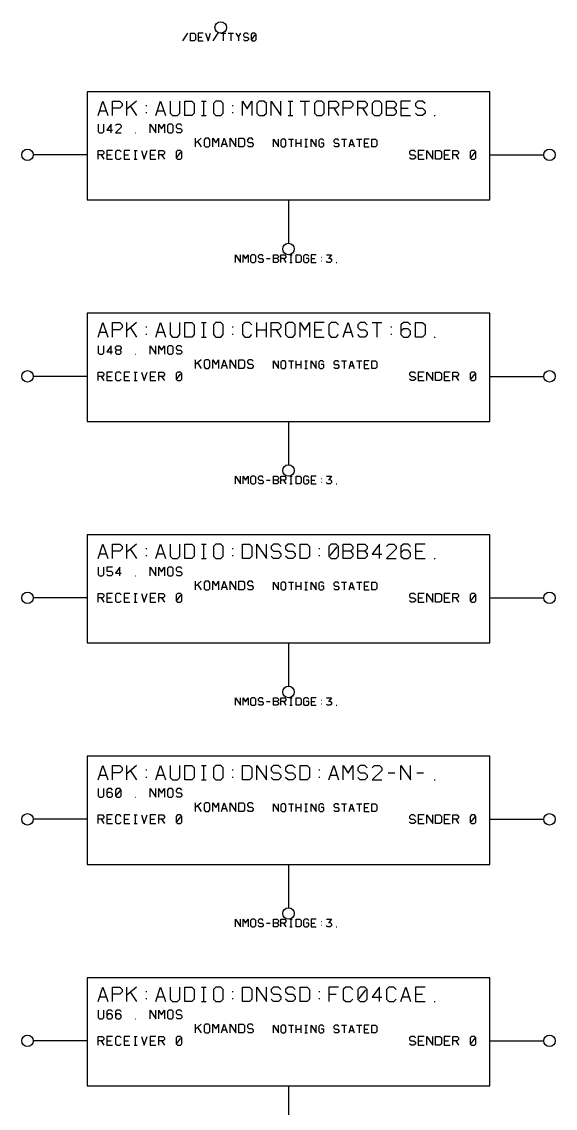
# Model space of a CAD drawing. Header units: millimetres. Extents: x 10 to 2534, y 10 to 1372.
# Drawn here: x 341 to 489, y 757.5 to 1058.7 of the extents above; entities that cross this region are included whole.
import ezdxf

# ---------------------------------------------------------------- set-up
doc = ezdxf.new("R2010")
doc.units = ezdxf.units.MM
for name, color, linetype, lineweight in [('DEVICE', 7, 'CONTINUOUS', 25), ('LABEL', 8, 'CONTINUOUS', 25), ('PANE', 250, 'CONTINUOUS', 25), ('POINT', 4, 'CONTINUOUS', 25), ('PORT_BUS', 5, 'CONTINUOUS', 25), ('PORT_IN', 3, 'CONTINUOUS', 25), ('PORT_OUT', 30, 'CONTINUOUS', 25)]:
    doc.layers.add(name, color=color, linetype=linetype, lineweight=lineweight)

msp = doc.modelspace()

# ---------------------------------------------------------------- linework, layer by layer
at = {"layer": 'DEVICE'}
for points in [[(359.2, 1009.3), (470.8, 1009.3), (470.8, 1039.3), (359.2, 1039.3)], [(359.2, 947.9), (470.8, 947.9), (470.8, 977.9), (359.2, 977.9)], [(359.2, 886.5), (470.8, 886.5), (470.8, 916.5), (359.2, 916.5)], [(359.2, 825.1), (470.8, 825.1), (470.8, 855.1), (359.2, 855.1)], [(359.2, 763.7), (470.8, 763.7), (470.8, 793.7), (359.2, 793.7)]]:
    msp.add_lwpolyline(points, close=True, dxfattribs=at)
at = {"layer": 'LABEL'}
for points in [[(385.7, 1053.4), (387.1, 1055.5)], [(387.8, 1053.4), (387.8, 1055.5), (388.85, 1055.5), (389.2, 1055.15), (389.2, 1053.75), (388.85, 1053.4), (387.8, 1053.4)], [(391.3, 1055.5), (389.9, 1055.5), (389.9, 1053.4), (391.3, 1053.4)], [(389.9, 1054.45), (390.95, 1054.45)], [(392, 1055.5), (392.7, 1053.4), (393.4, 1055.5)], [(394.1, 1053.4), (395.5, 1055.5)], [(396.2, 1055.5), (397.6, 1055.5)], [(396.9, 1055.5), (396.9, 1053.4)], [(398.3, 1055.5), (399.7, 1055.5)], [(399, 1055.5), (399, 1053.4)], [(400.4, 1055.5), (401.1, 1054.45), (401.8, 1055.5)], [(401.1, 1054.45), (401.1, 1053.4)], [(403.9, 1055.15), (403.55, 1055.5), (402.85, 1055.5), (402.5, 1055.15), (402.5, 1054.8), (402.85, 1054.45), (403.55, 1054.45), (403.9, 1054.1), (403.9, 1053.75), (403.55, 1053.4), (402.85, 1053.4), (402.5, 1053.75)], [(404.95, 1053.4), (405.65, 1053.4), (406, 1053.75), (406, 1055.15), (405.65, 1055.5), (404.95, 1055.5), (404.6, 1055.15), (404.6, 1053.75), (404.95, 1053.4)], [(404.81, 1053.82), (405.79, 1055.08)], [(362.2, 1032.7), (363.533333, 1036.7), (364.866667, 1032.7)], [(366.2, 1032.7), (366.2, 1036.7), (368.2, 1036.7), (368.866667, 1036.033333), (368.866667, 1035.366667), (368.2, 1034.7), (366.2, 1034.7)], [(370.2, 1032.7), (370.2, 1036.7)], [(372.866667, 1036.7), (370.2, 1034.433333)], [(378.2, 1032.7), (379.533333, 1036.7), (380.866667, 1032.7)], [(382.2, 1036.7), (382.2, 1033.366667), (382.866667, 1032.7), (384.2, 1032.7), (384.866667, 1033.366667), (384.866667, 1036.7)], [(386.2, 1032.7), (386.2, 1036.7), (388.2, 1036.7), (388.866667, 1036.033333), (388.866667, 1033.366667), (388.2, 1032.7), (386.2, 1032.7)], [(390.866667, 1036.7), (392.2, 1036.7)], [(391.533333, 1032.7), (391.533333, 1036.7)], [(394.866667, 1032.7), (396.2, 1032.7), (396.866667, 1033.366667), (396.866667, 1036.033333), (396.2, 1036.7), (394.866667, 1036.7), (394.2, 1036.033333), (394.2, 1033.366667), (394.866667, 1032.7)], [(402.2, 1032.7), (402.2, 1036.7), (403.533333, 1034.566667), (404.866667, 1036.7), (404.866667, 1032.7)], [(406.866667, 1032.7), (408.2, 1032.7), (408.866667, 1033.366667), (408.866667, 1036.033333), (408.2, 1036.7), (406.866667, 1036.7), (406.2, 1036.033333), (406.2, 1033.366667), (406.866667, 1032.7)], [(410.2, 1032.7), (410.2, 1036.7), (412.866667, 1032.7), (412.866667, 1036.7)], [(414.866667, 1036.7), (416.2, 1036.7)], [(415.533333, 1032.7), (415.533333, 1036.7)], [(418.2, 1036.7), (420.866667, 1036.7)], [(419.533333, 1036.7), (419.533333, 1032.7)], [(422.866667, 1032.7), (424.2, 1032.7), (424.866667, 1033.366667), (424.866667, 1036.033333), (424.2, 1036.7), (422.866667, 1036.7), (422.2, 1036.033333), (422.2, 1033.366667), (422.866667, 1032.7)], [(426.2, 1032.7), (426.2, 1036.7), (428.2, 1036.7), (428.866667, 1036.033333), (428.866667, 1035.366667), (428.2, 1034.7), (426.2, 1034.7)], [(430.2, 1032.7), (430.2, 1036.7), (432.2, 1036.7), (432.866667, 1036.033333), (432.866667, 1035.366667), (432.2, 1034.7), (430.2, 1034.7)], [(434.2, 1032.7), (434.2, 1036.7), (436.2, 1036.7), (436.866667, 1036.033333), (436.866667, 1035.366667), (436.2, 1034.7), (434.2, 1034.7)], [(438.866667, 1032.7), (440.2, 1032.7), (440.866667, 1033.366667), (440.866667, 1036.033333), (440.2, 1036.7), (438.866667, 1036.7), (438.2, 1036.033333), (438.2, 1033.366667), (438.866667, 1032.7)], [(442.2, 1032.7), (442.2, 1036.7), (444.2, 1036.7), (444.866667, 1036.033333), (444.866667, 1035.366667), (444.2, 1034.7), (442.2, 1034.7)], [(448.866667, 1036.7), (446.2, 1036.7), (446.2, 1032.7), (448.866667, 1032.7)], [(452.866667, 1036.033333), (452.2, 1036.7), (450.866667, 1036.7), (450.2, 1036.033333), (450.2, 1035.366667), (450.866667, 1034.7), (452.2, 1034.7), (452.866667, 1034.033333), (452.866667, 1033.366667), (452.2, 1032.7), (450.866667, 1032.7), (450.2, 1033.366667)], [(362.666667, 1034.033333), (364.4, 1034.033333)], [(371.133333, 1035.233333), (372.866667, 1032.7)], [(375.4, 1035.5), (375.666667, 1035.5)], [(375.4, 1033.5), (375.666667, 1033.5)], [(378.666667, 1034.033333), (380.4, 1034.033333)], [(399.4, 1035.5), (399.666667, 1035.5)], [(399.4, 1033.5), (399.666667, 1033.5)], [(427.533333, 1034.7), (428.866667, 1032.7)], [(435.533333, 1034.7), (436.866667, 1032.7)], [(444.2, 1034.7), (444.866667, 1034.033333), (444.866667, 1033.366667), (444.2, 1032.7), (442.2, 1032.7)], [(446.2, 1034.7), (448.2, 1034.7)], [(362.2, 1030.3), (362.2, 1028.3), (362.6, 1027.9), (363.4, 1027.9), (363.8, 1028.3), (363.8, 1030.3)], [(365.8, 1027.9), (365.8, 1030.3), (364.6, 1028.62), (366.2, 1028.62)], [(367, 1029.9), (367.4, 1030.3), (368.2, 1030.3), (368.6, 1029.9), (368.6, 1029.5), (367, 1027.9), (368.6, 1027.9)], [(376.6, 1027.9), (376.6, 1030.3), (378.2, 1027.9), (378.2, 1030.3)], [(379, 1027.9), (379, 1030.3), (379.8, 1029.02), (380.6, 1030.3), (380.6, 1027.9)], [(381.8, 1027.9), (382.6, 1027.9), (383, 1028.3), (383, 1029.9), (382.6, 1030.3), (381.8, 1030.3), (381.4, 1029.9), (381.4, 1028.3), (381.8, 1027.9)], [(385.4, 1029.9), (385, 1030.3), (384.2, 1030.3), (383.8, 1029.9), (383.8, 1029.5), (384.2, 1029.1), (385, 1029.1), (385.4, 1028.7), (385.4, 1028.3), (385, 1027.9), (384.2, 1027.9), (383.8, 1028.3)], [(390.866667, 1032.7), (392.2, 1032.7)], [(414.866667, 1032.7), (416.2, 1032.7)], [(455.4, 1032.7), (455.666667, 1032.7)], [(372.52, 1027.9), (372.68, 1027.9)], [(362.2, 1020.6), (362.2, 1023), (363.4, 1023), (363.8, 1022.6), (363.8, 1022.2), (363.4, 1021.8), (362.2, 1021.8)], [(363, 1021.8), (363.8, 1020.6)], [(366.2, 1023), (364.6, 1023), (364.6, 1020.6), (366.2, 1020.6)], [(364.6, 1021.8), (365.8, 1021.8)], [(368.6, 1022.6), (368.2, 1023), (367.4, 1023), (367, 1022.6), (367, 1021), (367.4, 1020.6), (368.2, 1020.6), (368.6, 1021)], [(371, 1023), (369.4, 1023), (369.4, 1020.6), (371, 1020.6)], [(369.4, 1021.8), (370.6, 1021.8)], [(372.2, 1023), (373, 1023)], [(372.6, 1020.6), (372.6, 1023)], [(374.2, 1023), (375, 1020.6), (375.8, 1023)], [(378.2, 1023), (376.6, 1023), (376.6, 1020.6), (378.2, 1020.6)], [(376.6, 1021.8), (377.8, 1021.8)], [(379, 1020.6), (379, 1023), (380.2, 1023), (380.6, 1022.6), (380.6, 1022.2), (380.2, 1021.8), (379, 1021.8)], [(379.8, 1021.8), (380.6, 1020.6)], [(384.2, 1020.6), (385, 1020.6), (385.4, 1021), (385.4, 1022.6), (385, 1023), (384.2, 1023), (383.8, 1022.6), (383.8, 1021), (384.2, 1020.6)], [(384.04, 1021.08), (385.16, 1022.52)], [(450.2, 1022.6), (449.8, 1023), (449, 1023), (448.6, 1022.6), (448.6, 1022.2), (449, 1021.8), (449.8, 1021.8), (450.2, 1021.4), (450.2, 1021), (449.8, 1020.6), (449, 1020.6), (448.6, 1021)], [(452.6, 1023), (451, 1023), (451, 1020.6), (452.6, 1020.6)], [(451, 1021.8), (452.2, 1021.8)], [(453.4, 1020.6), (453.4, 1023), (455, 1020.6), (455, 1023)], [(455.8, 1020.6), (455.8, 1023), (457, 1023), (457.4, 1022.6), (457.4, 1021), (457, 1020.6), (455.8, 1020.6)], [(459.8, 1023), (458.2, 1023), (458.2, 1020.6), (459.8, 1020.6)], [(458.2, 1021.8), (459.4, 1021.8)], [(460.6, 1020.6), (460.6, 1023), (461.8, 1023), (462.2, 1022.6), (462.2, 1022.2), (461.8, 1021.8), (460.6, 1021.8)], [(461.4, 1021.8), (462.2, 1020.6)], [(465.8, 1020.6), (466.6, 1020.6), (467, 1021), (467, 1022.6), (466.6, 1023), (465.8, 1023), (465.4, 1022.6), (465.4, 1021), (465.8, 1020.6)], [(465.64, 1021.08), (466.76, 1022.52)], [(372.2, 1020.6), (373, 1020.6)], [(400.3, 992), (400.3, 994.1), (401.7, 992), (401.7, 994.1)], [(402.4, 992), (402.4, 994.1), (403.1, 992.98), (403.8, 994.1), (403.8, 992)], [(404.85, 992), (405.55, 992), (405.9, 992.35), (405.9, 993.75), (405.55, 994.1), (404.85, 994.1), (404.5, 993.75), (404.5, 992.35), (404.85, 992)], [(408, 993.75), (407.65, 994.1), (406.95, 994.1), (406.6, 993.75), (406.6, 993.4), (406.95, 993.05), (407.65, 993.05), (408, 992.7), (408, 992.35), (407.65, 992), (406.95, 992), (406.6, 992.35)], [(410.8, 992), (410.8, 994.1), (411.85, 994.1), (412.2, 993.75), (412.2, 993.4), (411.85, 993.05), (410.8, 993.05)], [(412.9, 992), (412.9, 994.1), (413.95, 994.1), (414.3, 993.75), (414.3, 993.4), (413.95, 993.05), (412.9, 993.05)], [(415.35, 994.1), (416.05, 994.1)], [(415.7, 992), (415.7, 994.1)], [(417.1, 992), (417.1, 994.1), (418.15, 994.1), (418.5, 993.75), (418.5, 992.35), (418.15, 992), (417.1, 992)], [(420.6, 993.75), (420.25, 994.1), (419.55, 994.1), (419.2, 993.75), (419.2, 992.35), (419.55, 992), (420.25, 992), (420.6, 992.35), (420.6, 993.05), (419.9, 993.05)], [(422.7, 994.1), (421.3, 994.1), (421.3, 992), (422.7, 992)], [(425.5, 994.1), (426.9, 994.1), (426.2, 993.19)], [(408.91, 993.05), (409.89, 993.05)], [(411.85, 993.05), (412.2, 992.7), (412.2, 992.35), (411.85, 992), (410.8, 992)], [(413.6, 993.05), (414.3, 992)], [(415.35, 992), (416.05, 992)], [(421.3, 993.05), (422.35, 993.05)], [(424.03, 993.47), (424.17, 993.47)], [(424.03, 992.42), (424.17, 992.42)], [(426.06, 993.19), (426.55, 993.19), (426.9, 992.84), (426.9, 992.35), (426.55, 992), (425.85, 992), (425.5, 992.35)], [(428.23, 992), (428.37, 992)], [(362.2, 971.3), (363.533333, 975.3), (364.866667, 971.3)], [(366.2, 971.3), (366.2, 975.3), (368.2, 975.3), (368.866667, 974.633333), (368.866667, 973.966667), (368.2, 973.3), (366.2, 973.3)], [(370.2, 971.3), (370.2, 975.3)], [(372.866667, 975.3), (370.2, 973.033333)], [(371.133333, 973.833333), (372.866667, 971.3)], [(375.4, 974.1), (375.666667, 974.1)], [(378.2, 971.3), (379.533333, 975.3), (380.866667, 971.3)], [(382.2, 975.3), (382.2, 971.966667), (382.866667, 971.3), (384.2, 971.3), (384.866667, 971.966667), (384.866667, 975.3)], [(386.2, 971.3), (386.2, 975.3), (388.2, 975.3), (388.866667, 974.633333), (388.866667, 971.966667), (388.2, 971.3), (386.2, 971.3)], [(390.866667, 975.3), (392.2, 975.3)], [(391.533333, 971.3), (391.533333, 975.3)], [(394.866667, 971.3), (396.2, 971.3), (396.866667, 971.966667), (396.866667, 974.633333), (396.2, 975.3), (394.866667, 975.3), (394.2, 974.633333), (394.2, 971.966667), (394.866667, 971.3)], [(399.4, 974.1), (399.666667, 974.1)], [(404.866667, 974.633333), (404.2, 975.3), (402.866667, 975.3), (402.2, 974.633333), (402.2, 971.966667), (402.866667, 971.3), (404.2, 971.3), (404.866667, 971.966667)], [(406.2, 971.3), (406.2, 975.3)], [(406.2, 973.3), (408.866667, 973.3)], [(408.866667, 971.3), (408.866667, 975.3)], [(410.2, 971.3), (410.2, 975.3), (412.2, 975.3), (412.866667, 974.633333), (412.866667, 973.966667), (412.2, 973.3), (410.2, 973.3)], [(411.533333, 973.3), (412.866667, 971.3)], [(414.866667, 971.3), (416.2, 971.3), (416.866667, 971.966667), (416.866667, 974.633333), (416.2, 975.3), (414.866667, 975.3), (414.2, 974.633333), (414.2, 971.966667), (414.866667, 971.3)], [(418.2, 971.3), (418.2, 975.3), (419.533333, 973.166667), (420.866667, 975.3), (420.866667, 971.3)], [(424.866667, 975.3), (422.2, 975.3), (422.2, 971.3), (424.866667, 971.3)], [(422.2, 973.3), (424.2, 973.3)], [(428.866667, 974.633333), (428.2, 975.3), (426.866667, 975.3), (426.2, 974.633333), (426.2, 971.966667), (426.866667, 971.3), (428.2, 971.3), (428.866667, 971.966667)], [(430.2, 971.3), (431.533333, 975.3), (432.866667, 971.3)], [(436.866667, 974.633333), (436.2, 975.3), (434.866667, 975.3), (434.2, 974.633333), (434.2, 973.966667), (434.866667, 973.3), (436.2, 973.3), (436.866667, 972.633333), (436.866667, 971.966667), (436.2, 971.3), (434.866667, 971.3), (434.2, 971.966667)], [(438.2, 975.3), (440.866667, 975.3)], [(439.533333, 975.3), (439.533333, 971.3)], [(443.4, 974.1), (443.666667, 974.1)], [(448.866667, 974.633333), (448.2, 975.3), (446.866667, 975.3), (446.2, 974.633333), (446.2, 971.966667), (446.866667, 971.3), (448.2, 971.3), (448.866667, 971.966667), (448.866667, 972.9), (448.2, 973.566667), (446.866667, 973.566667), (446.2, 972.9)], [(450.2, 971.3), (450.2, 975.3), (452.2, 975.3), (452.866667, 974.633333), (452.866667, 971.966667), (452.2, 971.3), (450.2, 971.3)], [(362.666667, 972.633333), (364.4, 972.633333)], [(375.4, 972.1), (375.666667, 972.1)], [(378.666667, 972.633333), (380.4, 972.633333)], [(390.866667, 971.3), (392.2, 971.3)], [(399.4, 972.1), (399.666667, 972.1)], [(430.666667, 972.633333), (432.4, 972.633333)], [(443.4, 972.1), (443.666667, 972.1)], [(455.4, 971.3), (455.666667, 971.3)], [(362.2, 968.9), (362.2, 966.9), (362.6, 966.5), (363.4, 966.5), (363.8, 966.9), (363.8, 968.9)], [(365.8, 966.5), (365.8, 968.9), (364.6, 967.22), (366.2, 967.22)], [(367.4, 967.7), (367, 968.1), (367, 968.5), (367.4, 968.9), (368.2, 968.9), (368.6, 968.5), (368.6, 968.1), (368.2, 967.7), (367.4, 967.7), (367, 967.3), (367, 966.9), (367.4, 966.5), (368.2, 966.5), (368.6, 966.9), (368.6, 967.3), (368.2, 967.7)], [(376.6, 966.5), (376.6, 968.9), (378.2, 966.5), (378.2, 968.9)], [(379, 966.5), (379, 968.9), (379.8, 967.62), (380.6, 968.9), (380.6, 966.5)], [(381.8, 966.5), (382.6, 966.5), (383, 966.9), (383, 968.5), (382.6, 968.9), (381.8, 968.9), (381.4, 968.5), (381.4, 966.9), (381.8, 966.5)], [(385.4, 968.5), (385, 968.9), (384.2, 968.9), (383.8, 968.5), (383.8, 968.1), (384.2, 967.7), (385, 967.7), (385.4, 967.3), (385.4, 966.9), (385, 966.5), (384.2, 966.5), (383.8, 966.9)], [(372.52, 966.5), (372.68, 966.5)], [(362.2, 959.2), (362.2, 961.6), (363.4, 961.6), (363.8, 961.2), (363.8, 960.8), (363.4, 960.4), (362.2, 960.4)], [(366.2, 961.6), (364.6, 961.6), (364.6, 959.2), (366.2, 959.2)], [(368.6, 961.2), (368.2, 961.6), (367.4, 961.6), (367, 961.2), (367, 959.6), (367.4, 959.2), (368.2, 959.2), (368.6, 959.6)], [(371, 961.6), (369.4, 961.6), (369.4, 959.2), (371, 959.2)], [(372.2, 961.6), (373, 961.6)], [(372.6, 959.2), (372.6, 961.6)], [(374.2, 961.6), (375, 959.2), (375.8, 961.6)], [(378.2, 961.6), (376.6, 961.6), (376.6, 959.2), (378.2, 959.2)], [(379, 959.2), (379, 961.6), (380.2, 961.6), (380.6, 961.2), (380.6, 960.8), (380.2, 960.4), (379, 960.4)], [(384.2, 959.2), (385, 959.2), (385.4, 959.6), (385.4, 961.2), (385, 961.6), (384.2, 961.6), (383.8, 961.2), (383.8, 959.6), (384.2, 959.2)], [(384.04, 959.68), (385.16, 961.12)], [(450.2, 961.2), (449.8, 961.6), (449, 961.6), (448.6, 961.2), (448.6, 960.8), (449, 960.4), (449.8, 960.4), (450.2, 960), (450.2, 959.6), (449.8, 959.2), (449, 959.2), (448.6, 959.6)], [(452.6, 961.6), (451, 961.6), (451, 959.2), (452.6, 959.2)], [(453.4, 959.2), (453.4, 961.6), (455, 959.2), (455, 961.6)], [(455.8, 959.2), (455.8, 961.6), (457, 961.6), (457.4, 961.2), (457.4, 959.6), (457, 959.2), (455.8, 959.2)], [(459.8, 961.6), (458.2, 961.6), (458.2, 959.2), (459.8, 959.2)], [(460.6, 959.2), (460.6, 961.6), (461.8, 961.6), (462.2, 961.2), (462.2, 960.8), (461.8, 960.4), (460.6, 960.4)], [(465.8, 959.2), (466.6, 959.2), (467, 959.6), (467, 961.2), (466.6, 961.6), (465.8, 961.6), (465.4, 961.2), (465.4, 959.6), (465.8, 959.2)], [(465.64, 959.68), (466.76, 961.12)], [(363, 960.4), (363.8, 959.2)], [(364.6, 960.4), (365.8, 960.4)], [(369.4, 960.4), (370.6, 960.4)], [(372.2, 959.2), (373, 959.2)], [(376.6, 960.4), (377.8, 960.4)], [(379.8, 960.4), (380.6, 959.2)], [(451, 960.4), (452.2, 960.4)], [(458.2, 960.4), (459.4, 960.4)], [(461.4, 960.4), (462.2, 959.2)], [(400.3, 930.6), (400.3, 932.7), (401.7, 930.6), (401.7, 932.7)], [(402.4, 930.6), (402.4, 932.7), (403.1, 931.58), (403.8, 932.7), (403.8, 930.6)], [(404.85, 930.6), (405.55, 930.6), (405.9, 930.95), (405.9, 932.35), (405.55, 932.7), (404.85, 932.7), (404.5, 932.35), (404.5, 930.95), (404.85, 930.6)], [(408, 932.35), (407.65, 932.7), (406.95, 932.7), (406.6, 932.35), (406.6, 932), (406.95, 931.65), (407.65, 931.65), (408, 931.3), (408, 930.95), (407.65, 930.6), (406.95, 930.6), (406.6, 930.95)], [(408.91, 931.65), (409.89, 931.65)], [(410.8, 930.6), (410.8, 932.7), (411.85, 932.7), (412.2, 932.35), (412.2, 932), (411.85, 931.65), (410.8, 931.65)], [(411.85, 931.65), (412.2, 931.3), (412.2, 930.95), (411.85, 930.6), (410.8, 930.6)], [(412.9, 930.6), (412.9, 932.7), (413.95, 932.7), (414.3, 932.35), (414.3, 932), (413.95, 931.65), (412.9, 931.65)], [(413.6, 931.65), (414.3, 930.6)], [(415.35, 932.7), (416.05, 932.7)], [(415.7, 930.6), (415.7, 932.7)], [(417.1, 930.6), (417.1, 932.7), (418.15, 932.7), (418.5, 932.35), (418.5, 930.95), (418.15, 930.6), (417.1, 930.6)], [(420.6, 932.35), (420.25, 932.7), (419.55, 932.7), (419.2, 932.35), (419.2, 930.95), (419.55, 930.6), (420.25, 930.6), (420.6, 930.95), (420.6, 931.65), (419.9, 931.65)], [(422.7, 932.7), (421.3, 932.7), (421.3, 930.6), (422.7, 930.6)], [(421.3, 931.65), (422.35, 931.65)], [(424.03, 932.07), (424.17, 932.07)], [(424.03, 931.02), (424.17, 931.02)], [(425.5, 932.7), (426.9, 932.7), (426.2, 931.79)], [(426.06, 931.79), (426.55, 931.79), (426.9, 931.44), (426.9, 930.95), (426.55, 930.6), (425.85, 930.6), (425.5, 930.95)], [(415.35, 930.6), (416.05, 930.6)], [(428.23, 930.6), (428.37, 930.6)], [(362.2, 909.9), (363.533333, 913.9), (364.866667, 909.9)], [(366.2, 909.9), (366.2, 913.9), (368.2, 913.9), (368.866667, 913.233333), (368.866667, 912.566667), (368.2, 911.9), (366.2, 911.9)], [(370.2, 909.9), (370.2, 913.9)], [(372.866667, 913.9), (370.2, 911.633333)], [(375.4, 912.7), (375.666667, 912.7)], [(378.2, 909.9), (379.533333, 913.9), (380.866667, 909.9)], [(382.2, 913.9), (382.2, 910.566667), (382.866667, 909.9), (384.2, 909.9), (384.866667, 910.566667), (384.866667, 913.9)], [(386.2, 909.9), (386.2, 913.9), (388.2, 913.9), (388.866667, 913.233333), (388.866667, 910.566667), (388.2, 909.9), (386.2, 909.9)], [(390.866667, 913.9), (392.2, 913.9)], [(391.533333, 909.9), (391.533333, 913.9)], [(394.866667, 909.9), (396.2, 909.9), (396.866667, 910.566667), (396.866667, 913.233333), (396.2, 913.9), (394.866667, 913.9), (394.2, 913.233333), (394.2, 910.566667), (394.866667, 909.9)], [(399.4, 912.7), (399.666667, 912.7)], [(402.2, 909.9), (402.2, 913.9), (404.2, 913.9), (404.866667, 913.233333), (404.866667, 910.566667), (404.2, 909.9), (402.2, 909.9)], [(406.2, 909.9), (406.2, 913.9), (408.866667, 909.9), (408.866667, 913.9)], [(412.866667, 913.233333), (412.2, 913.9), (410.866667, 913.9), (410.2, 913.233333), (410.2, 912.566667), (410.866667, 911.9), (412.2, 911.9), (412.866667, 911.233333), (412.866667, 910.566667), (412.2, 909.9), (410.866667, 909.9), (410.2, 910.566667)], [(416.866667, 913.233333), (416.2, 913.9), (414.866667, 913.9), (414.2, 913.233333), (414.2, 912.566667), (414.866667, 911.9), (416.2, 911.9), (416.866667, 911.233333), (416.866667, 910.566667), (416.2, 909.9), (414.866667, 909.9), (414.2, 910.566667)], [(418.2, 909.9), (418.2, 913.9), (420.2, 913.9), (420.866667, 913.233333), (420.866667, 910.566667), (420.2, 909.9), (418.2, 909.9)], [(423.4, 912.7), (423.666667, 912.7)], [(426.866667, 909.9), (428.2, 909.9), (428.866667, 910.566667), (428.866667, 913.233333), (428.2, 913.9), (426.866667, 913.9), (426.2, 913.233333), (426.2, 910.566667), (426.866667, 909.9)], [(426.6, 910.7), (428.466667, 913.1)], [(430.2, 909.9), (430.2, 913.9), (432.2, 913.9), (432.866667, 913.233333), (432.866667, 912.566667), (432.2, 911.9), (430.2, 911.9)], [(434.2, 909.9), (434.2, 913.9), (436.2, 913.9), (436.866667, 913.233333), (436.866667, 912.566667), (436.2, 911.9), (434.2, 911.9)], [(440.2, 909.9), (440.2, 913.9), (438.2, 911.1), (440.866667, 911.1)], [(442.2, 913.233333), (442.866667, 913.9), (444.2, 913.9), (444.866667, 913.233333), (444.866667, 912.566667), (442.2, 909.9), (444.866667, 909.9)], [(448.866667, 913.233333), (448.2, 913.9), (446.866667, 913.9), (446.2, 913.233333), (446.2, 910.566667), (446.866667, 909.9), (448.2, 909.9), (448.866667, 910.566667), (448.866667, 911.5), (448.2, 912.166667), (446.866667, 912.166667), (446.2, 911.5)], [(452.866667, 913.9), (450.2, 913.9), (450.2, 909.9), (452.866667, 909.9)], [(362.666667, 911.233333), (364.4, 911.233333)], [(371.133333, 912.433333), (372.866667, 909.9)], [(375.4, 910.7), (375.666667, 910.7)], [(378.666667, 911.233333), (380.4, 911.233333)], [(390.866667, 909.9), (392.2, 909.9)], [(399.4, 910.7), (399.666667, 910.7)], [(423.4, 910.7), (423.666667, 910.7)], [(432.2, 911.9), (432.866667, 911.233333), (432.866667, 910.566667), (432.2, 909.9), (430.2, 909.9)], [(436.2, 911.9), (436.866667, 911.233333), (436.866667, 910.566667), (436.2, 909.9), (434.2, 909.9)], [(450.2, 911.9), (452.2, 911.9)], [(455.4, 909.9), (455.666667, 909.9)], [(362.2, 907.5), (362.2, 905.5), (362.6, 905.1), (363.4, 905.1), (363.8, 905.5), (363.8, 907.5)], [(366.2, 907.5), (364.6, 907.5), (364.6, 906.38), (365.8, 906.38), (366.2, 905.98), (366.2, 905.5), (365.8, 905.1), (365, 905.1), (364.6, 905.5)], [(368.2, 905.1), (368.2, 907.5), (367, 905.82), (368.6, 905.82)], [(376.6, 905.1), (376.6, 907.5), (378.2, 905.1), (378.2, 907.5)], [(379, 905.1), (379, 907.5), (379.8, 906.22), (380.6, 907.5), (380.6, 905.1)], [(381.8, 905.1), (382.6, 905.1), (383, 905.5), (383, 907.1), (382.6, 907.5), (381.8, 907.5), (381.4, 907.1), (381.4, 905.5), (381.8, 905.1)], [(385.4, 907.1), (385, 907.5), (384.2, 907.5), (383.8, 907.1), (383.8, 906.7), (384.2, 906.3), (385, 906.3), (385.4, 905.9), (385.4, 905.5), (385, 905.1), (384.2, 905.1), (383.8, 905.5)], [(372.52, 905.1), (372.68, 905.1)], [(362.2, 897.8), (362.2, 900.2), (363.4, 900.2), (363.8, 899.8), (363.8, 899.4), (363.4, 899), (362.2, 899)], [(363, 899), (363.8, 897.8)], [(366.2, 900.2), (364.6, 900.2), (364.6, 897.8), (366.2, 897.8)], [(364.6, 899), (365.8, 899)], [(368.6, 899.8), (368.2, 900.2), (367.4, 900.2), (367, 899.8), (367, 898.2), (367.4, 897.8), (368.2, 897.8), (368.6, 898.2)], [(371, 900.2), (369.4, 900.2), (369.4, 897.8), (371, 897.8)], [(369.4, 899), (370.6, 899)], [(372.2, 900.2), (373, 900.2)], [(372.2, 897.8), (373, 897.8)], [(372.6, 897.8), (372.6, 900.2)], [(374.2, 900.2), (375, 897.8), (375.8, 900.2)], [(378.2, 900.2), (376.6, 900.2), (376.6, 897.8), (378.2, 897.8)], [(376.6, 899), (377.8, 899)], [(379, 897.8), (379, 900.2), (380.2, 900.2), (380.6, 899.8), (380.6, 899.4), (380.2, 899), (379, 899)], [(379.8, 899), (380.6, 897.8)], [(384.2, 897.8), (385, 897.8), (385.4, 898.2), (385.4, 899.8), (385, 900.2), (384.2, 900.2), (383.8, 899.8), (383.8, 898.2), (384.2, 897.8)], [(384.04, 898.28), (385.16, 899.72)], [(450.2, 899.8), (449.8, 900.2), (449, 900.2), (448.6, 899.8), (448.6, 899.4), (449, 899), (449.8, 899), (450.2, 898.6), (450.2, 898.2), (449.8, 897.8), (449, 897.8), (448.6, 898.2)], [(452.6, 900.2), (451, 900.2), (451, 897.8), (452.6, 897.8)], [(451, 899), (452.2, 899)], [(453.4, 897.8), (453.4, 900.2), (455, 897.8), (455, 900.2)], [(455.8, 897.8), (455.8, 900.2), (457, 900.2), (457.4, 899.8), (457.4, 898.2), (457, 897.8), (455.8, 897.8)], [(459.8, 900.2), (458.2, 900.2), (458.2, 897.8), (459.8, 897.8)], [(458.2, 899), (459.4, 899)], [(460.6, 897.8), (460.6, 900.2), (461.8, 900.2), (462.2, 899.8), (462.2, 899.4), (461.8, 899), (460.6, 899)], [(461.4, 899), (462.2, 897.8)], [(465.8, 897.8), (466.6, 897.8), (467, 898.2), (467, 899.8), (466.6, 900.2), (465.8, 900.2), (465.4, 899.8), (465.4, 898.2), (465.8, 897.8)], [(465.64, 898.28), (466.76, 899.72)], [(400.3, 869.2), (400.3, 871.3), (401.7, 869.2), (401.7, 871.3)], [(402.4, 869.2), (402.4, 871.3), (403.1, 870.18), (403.8, 871.3), (403.8, 869.2)], [(404.85, 869.2), (405.55, 869.2), (405.9, 869.55), (405.9, 870.95), (405.55, 871.3), (404.85, 871.3), (404.5, 870.95), (404.5, 869.55), (404.85, 869.2)], [(408, 870.95), (407.65, 871.3), (406.95, 871.3), (406.6, 870.95), (406.6, 870.6), (406.95, 870.25), (407.65, 870.25), (408, 869.9), (408, 869.55), (407.65, 869.2), (406.95, 869.2), (406.6, 869.55)], [(410.8, 869.2), (410.8, 871.3), (411.85, 871.3), (412.2, 870.95), (412.2, 870.6), (411.85, 870.25), (410.8, 870.25)], [(412.9, 869.2), (412.9, 871.3), (413.95, 871.3), (414.3, 870.95), (414.3, 870.6), (413.95, 870.25), (412.9, 870.25)], [(415.35, 871.3), (416.05, 871.3)], [(415.7, 869.2), (415.7, 871.3)], [(417.1, 869.2), (417.1, 871.3), (418.15, 871.3), (418.5, 870.95), (418.5, 869.55), (418.15, 869.2), (417.1, 869.2)], [(420.6, 870.95), (420.25, 871.3), (419.55, 871.3), (419.2, 870.95), (419.2, 869.55), (419.55, 869.2), (420.25, 869.2), (420.6, 869.55), (420.6, 870.25), (419.9, 870.25)], [(422.7, 871.3), (421.3, 871.3), (421.3, 869.2), (422.7, 869.2)], [(424.03, 870.67), (424.17, 870.67)], [(425.5, 871.3), (426.9, 871.3), (426.2, 870.39)], [(408.91, 870.25), (409.89, 870.25)], [(411.85, 870.25), (412.2, 869.9), (412.2, 869.55), (411.85, 869.2), (410.8, 869.2)], [(413.6, 870.25), (414.3, 869.2)], [(415.35, 869.2), (416.05, 869.2)], [(421.3, 870.25), (422.35, 870.25)], [(424.03, 869.62), (424.17, 869.62)], [(426.06, 870.39), (426.55, 870.39), (426.9, 870.04), (426.9, 869.55), (426.55, 869.2), (425.85, 869.2), (425.5, 869.55)], [(428.23, 869.2), (428.37, 869.2)], [(362.2, 848.5), (363.533333, 852.5), (364.866667, 848.5)], [(366.2, 848.5), (366.2, 852.5), (368.2, 852.5), (368.866667, 851.833333), (368.866667, 851.166667), (368.2, 850.5), (366.2, 850.5)], [(370.2, 848.5), (370.2, 852.5)], [(372.866667, 852.5), (370.2, 850.233333)], [(378.2, 848.5), (379.533333, 852.5), (380.866667, 848.5)], [(382.2, 852.5), (382.2, 849.166667), (382.866667, 848.5), (384.2, 848.5), (384.866667, 849.166667), (384.866667, 852.5)], [(386.2, 848.5), (386.2, 852.5), (388.2, 852.5), (388.866667, 851.833333), (388.866667, 849.166667), (388.2, 848.5), (386.2, 848.5)], [(390.866667, 852.5), (392.2, 852.5)], [(391.533333, 848.5), (391.533333, 852.5)], [(394.866667, 848.5), (396.2, 848.5), (396.866667, 849.166667), (396.866667, 851.833333), (396.2, 852.5), (394.866667, 852.5), (394.2, 851.833333), (394.2, 849.166667), (394.866667, 848.5)], [(402.2, 848.5), (402.2, 852.5), (404.2, 852.5), (404.866667, 851.833333), (404.866667, 849.166667), (404.2, 848.5), (402.2, 848.5)], [(406.2, 848.5), (406.2, 852.5), (408.866667, 848.5), (408.866667, 852.5)], [(412.866667, 851.833333), (412.2, 852.5), (410.866667, 852.5), (410.2, 851.833333), (410.2, 851.166667), (410.866667, 850.5), (412.2, 850.5), (412.866667, 849.833333), (412.866667, 849.166667), (412.2, 848.5), (410.866667, 848.5), (410.2, 849.166667)], [(416.866667, 851.833333), (416.2, 852.5), (414.866667, 852.5), (414.2, 851.833333), (414.2, 851.166667), (414.866667, 850.5), (416.2, 850.5), (416.866667, 849.833333), (416.866667, 849.166667), (416.2, 848.5), (414.866667, 848.5), (414.2, 849.166667)], [(418.2, 848.5), (418.2, 852.5), (420.2, 852.5), (420.866667, 851.833333), (420.866667, 849.166667), (420.2, 848.5), (418.2, 848.5)], [(426.2, 848.5), (427.533333, 852.5), (428.866667, 848.5)], [(430.2, 848.5), (430.2, 852.5), (431.533333, 850.366667), (432.866667, 852.5), (432.866667, 848.5)], [(436.866667, 851.833333), (436.2, 852.5), (434.866667, 852.5), (434.2, 851.833333), (434.2, 851.166667), (434.866667, 850.5), (436.2, 850.5), (436.866667, 849.833333), (436.866667, 849.166667), (436.2, 848.5), (434.866667, 848.5), (434.2, 849.166667)], [(438.2, 851.833333), (438.866667, 852.5), (440.2, 852.5), (440.866667, 851.833333), (440.866667, 851.166667), (438.2, 848.5), (440.866667, 848.5)], [(446.2, 848.5), (446.2, 852.5), (448.866667, 848.5), (448.866667, 852.5)], [(362.666667, 849.833333), (364.4, 849.833333)], [(371.133333, 851.033333), (372.866667, 848.5)], [(375.4, 851.3), (375.666667, 851.3)], [(378.666667, 849.833333), (380.4, 849.833333)], [(399.4, 851.3), (399.666667, 851.3)], [(423.4, 851.3), (423.666667, 851.3)], [(426.666667, 849.833333), (428.4, 849.833333)], [(442.6, 850.5), (444.466667, 850.5)], [(450.6, 850.5), (452.466667, 850.5)], [(375.4, 849.3), (375.666667, 849.3)], [(390.866667, 848.5), (392.2, 848.5)], [(399.4, 849.3), (399.666667, 849.3)], [(423.4, 849.3), (423.666667, 849.3)], [(455.4, 848.5), (455.666667, 848.5)], [(362.2, 846.1), (362.2, 844.1), (362.6, 843.7), (363.4, 843.7), (363.8, 844.1), (363.8, 846.1)], [(366.2, 845.7), (365.8, 846.1), (365, 846.1), (364.6, 845.7), (364.6, 844.1), (365, 843.7), (365.8, 843.7), (366.2, 844.1), (366.2, 844.66), (365.8, 845.06), (365, 845.06), (364.6, 844.66)], [(367.4, 843.7), (368.2, 843.7), (368.6, 844.1), (368.6, 845.7), (368.2, 846.1), (367.4, 846.1), (367, 845.7), (367, 844.1), (367.4, 843.7)], [(367.24, 844.18), (368.36, 845.62)], [(372.52, 843.7), (372.68, 843.7)], [(376.6, 843.7), (376.6, 846.1), (378.2, 843.7), (378.2, 846.1)], [(379, 843.7), (379, 846.1), (379.8, 844.82), (380.6, 846.1), (380.6, 843.7)], [(381.8, 843.7), (382.6, 843.7), (383, 844.1), (383, 845.7), (382.6, 846.1), (381.8, 846.1), (381.4, 845.7), (381.4, 844.1), (381.8, 843.7)], [(385.4, 845.7), (385, 846.1), (384.2, 846.1), (383.8, 845.7), (383.8, 845.3), (384.2, 844.9), (385, 844.9), (385.4, 844.5), (385.4, 844.1), (385, 843.7), (384.2, 843.7), (383.8, 844.1)], [(362.2, 836.4), (362.2, 838.8), (363.4, 838.8), (363.8, 838.4), (363.8, 838), (363.4, 837.6), (362.2, 837.6)], [(363, 837.6), (363.8, 836.4)], [(366.2, 838.8), (364.6, 838.8), (364.6, 836.4), (366.2, 836.4)], [(364.6, 837.6), (365.8, 837.6)], [(368.6, 838.4), (368.2, 838.8), (367.4, 838.8), (367, 838.4), (367, 836.8), (367.4, 836.4), (368.2, 836.4), (368.6, 836.8)], [(371, 838.8), (369.4, 838.8), (369.4, 836.4), (371, 836.4)], [(369.4, 837.6), (370.6, 837.6)], [(372.2, 838.8), (373, 838.8)], [(372.6, 836.4), (372.6, 838.8)], [(374.2, 838.8), (375, 836.4), (375.8, 838.8)], [(378.2, 838.8), (376.6, 838.8), (376.6, 836.4), (378.2, 836.4)], [(376.6, 837.6), (377.8, 837.6)], [(379, 836.4), (379, 838.8), (380.2, 838.8), (380.6, 838.4), (380.6, 838), (380.2, 837.6), (379, 837.6)], [(379.8, 837.6), (380.6, 836.4)], [(384.2, 836.4), (385, 836.4), (385.4, 836.8), (385.4, 838.4), (385, 838.8), (384.2, 838.8), (383.8, 838.4), (383.8, 836.8), (384.2, 836.4)], [(384.04, 836.88), (385.16, 838.32)], [(450.2, 838.4), (449.8, 838.8), (449, 838.8), (448.6, 838.4), (448.6, 838), (449, 837.6), (449.8, 837.6), (450.2, 837.2), (450.2, 836.8), (449.8, 836.4), (449, 836.4), (448.6, 836.8)], [(452.6, 838.8), (451, 838.8), (451, 836.4), (452.6, 836.4)], [(451, 837.6), (452.2, 837.6)], [(453.4, 836.4), (453.4, 838.8), (455, 836.4), (455, 838.8)], [(455.8, 836.4), (455.8, 838.8), (457, 838.8), (457.4, 838.4), (457.4, 836.8), (457, 836.4), (455.8, 836.4)], [(459.8, 838.8), (458.2, 838.8), (458.2, 836.4), (459.8, 836.4)], [(458.2, 837.6), (459.4, 837.6)], [(460.6, 836.4), (460.6, 838.8), (461.8, 838.8), (462.2, 838.4), (462.2, 838), (461.8, 837.6), (460.6, 837.6)], [(461.4, 837.6), (462.2, 836.4)], [(465.8, 836.4), (466.6, 836.4), (467, 836.8), (467, 838.4), (466.6, 838.8), (465.8, 838.8), (465.4, 838.4), (465.4, 836.8), (465.8, 836.4)], [(465.64, 836.88), (466.76, 838.32)], [(372.2, 836.4), (373, 836.4)], [(400.3, 807.8), (400.3, 809.9), (401.7, 807.8), (401.7, 809.9)], [(402.4, 807.8), (402.4, 809.9), (403.1, 808.78), (403.8, 809.9), (403.8, 807.8)], [(404.85, 807.8), (405.55, 807.8), (405.9, 808.15), (405.9, 809.55), (405.55, 809.9), (404.85, 809.9), (404.5, 809.55), (404.5, 808.15), (404.85, 807.8)], [(408, 809.55), (407.65, 809.9), (406.95, 809.9), (406.6, 809.55), (406.6, 809.2), (406.95, 808.85), (407.65, 808.85), (408, 808.5), (408, 808.15), (407.65, 807.8), (406.95, 807.8), (406.6, 808.15)], [(408.91, 808.85), (409.89, 808.85)], [(410.8, 807.8), (410.8, 809.9), (411.85, 809.9), (412.2, 809.55), (412.2, 809.2), (411.85, 808.85), (410.8, 808.85)], [(411.85, 808.85), (412.2, 808.5), (412.2, 808.15), (411.85, 807.8), (410.8, 807.8)], [(412.9, 807.8), (412.9, 809.9), (413.95, 809.9), (414.3, 809.55), (414.3, 809.2), (413.95, 808.85), (412.9, 808.85)], [(413.6, 808.85), (414.3, 807.8)], [(415.35, 809.9), (416.05, 809.9)], [(415.35, 807.8), (416.05, 807.8)], [(415.7, 807.8), (415.7, 809.9)], [(417.1, 807.8), (417.1, 809.9), (418.15, 809.9), (418.5, 809.55), (418.5, 808.15), (418.15, 807.8), (417.1, 807.8)], [(420.6, 809.55), (420.25, 809.9), (419.55, 809.9), (419.2, 809.55), (419.2, 808.15), (419.55, 807.8), (420.25, 807.8), (420.6, 808.15), (420.6, 808.85), (419.9, 808.85)], [(422.7, 809.9), (421.3, 809.9), (421.3, 807.8), (422.7, 807.8)], [(421.3, 808.85), (422.35, 808.85)], [(424.03, 809.27), (424.17, 809.27)], [(424.03, 808.22), (424.17, 808.22)], [(425.5, 809.9), (426.9, 809.9), (426.2, 808.99)], [(426.06, 808.99), (426.55, 808.99), (426.9, 808.64), (426.9, 808.15), (426.55, 807.8), (425.85, 807.8), (425.5, 808.15)], [(428.23, 807.8), (428.37, 807.8)], [(362.2, 787.1), (363.533333, 791.1), (364.866667, 787.1)], [(366.2, 787.1), (366.2, 791.1), (368.2, 791.1), (368.866667, 790.433333), (368.866667, 789.766667), (368.2, 789.1), (366.2, 789.1)], [(370.2, 787.1), (370.2, 791.1)], [(372.866667, 791.1), (370.2, 788.833333)], [(371.133333, 789.633333), (372.866667, 787.1)], [(375.4, 789.9), (375.666667, 789.9)], [(378.2, 787.1), (379.533333, 791.1), (380.866667, 787.1)], [(382.2, 791.1), (382.2, 787.766667), (382.866667, 787.1), (384.2, 787.1), (384.866667, 787.766667), (384.866667, 791.1)], [(386.2, 787.1), (386.2, 791.1), (388.2, 791.1), (388.866667, 790.433333), (388.866667, 787.766667), (388.2, 787.1), (386.2, 787.1)], [(390.866667, 791.1), (392.2, 791.1)], [(391.533333, 787.1), (391.533333, 791.1)], [(394.866667, 787.1), (396.2, 787.1), (396.866667, 787.766667), (396.866667, 790.433333), (396.2, 791.1), (394.866667, 791.1), (394.2, 790.433333), (394.2, 787.766667), (394.866667, 787.1)], [(399.4, 789.9), (399.666667, 789.9)], [(402.2, 787.1), (402.2, 791.1), (404.2, 791.1), (404.866667, 790.433333), (404.866667, 787.766667), (404.2, 787.1), (402.2, 787.1)], [(406.2, 787.1), (406.2, 791.1), (408.866667, 787.1), (408.866667, 791.1)], [(412.866667, 790.433333), (412.2, 791.1), (410.866667, 791.1), (410.2, 790.433333), (410.2, 789.766667), (410.866667, 789.1), (412.2, 789.1), (412.866667, 788.433333), (412.866667, 787.766667), (412.2, 787.1), (410.866667, 787.1), (410.2, 787.766667)], [(416.866667, 790.433333), (416.2, 791.1), (414.866667, 791.1), (414.2, 790.433333), (414.2, 789.766667), (414.866667, 789.1), (416.2, 789.1), (416.866667, 788.433333), (416.866667, 787.766667), (416.2, 787.1), (414.866667, 787.1), (414.2, 787.766667)], [(418.2, 787.1), (418.2, 791.1), (420.2, 791.1), (420.866667, 790.433333), (420.866667, 787.766667), (420.2, 787.1), (418.2, 787.1)], [(423.4, 789.9), (423.666667, 789.9)], [(428.866667, 791.1), (426.2, 791.1), (426.2, 787.1)], [(432.866667, 790.433333), (432.2, 791.1), (430.866667, 791.1), (430.2, 790.433333), (430.2, 787.766667), (430.866667, 787.1), (432.2, 787.1), (432.866667, 787.766667)], [(434.866667, 787.1), (436.2, 787.1), (436.866667, 787.766667), (436.866667, 790.433333), (436.2, 791.1), (434.866667, 791.1), (434.2, 790.433333), (434.2, 787.766667), (434.866667, 787.1)], [(434.6, 787.9), (436.466667, 790.3)], [(440.2, 787.1), (440.2, 791.1), (438.2, 788.3), (440.866667, 788.3)], [(444.866667, 790.433333), (444.2, 791.1), (442.866667, 791.1), (442.2, 790.433333), (442.2, 787.766667), (442.866667, 787.1), (444.2, 787.1), (444.866667, 787.766667)], [(446.2, 787.1), (447.533333, 791.1), (448.866667, 787.1)], [(452.866667, 791.1), (450.2, 791.1), (450.2, 787.1), (452.866667, 787.1)], [(362.666667, 788.433333), (364.4, 788.433333)], [(375.4, 787.9), (375.666667, 787.9)], [(378.666667, 788.433333), (380.4, 788.433333)], [(390.866667, 787.1), (392.2, 787.1)], [(399.4, 787.9), (399.666667, 787.9)], [(423.4, 787.9), (423.666667, 787.9)], [(426.2, 789.1), (428.2, 789.1)], [(446.666667, 788.433333), (448.4, 788.433333)], [(450.2, 789.1), (452.2, 789.1)], [(455.4, 787.1), (455.666667, 787.1)], [(362.2, 784.7), (362.2, 782.7), (362.6, 782.3), (363.4, 782.3), (363.8, 782.7), (363.8, 784.7)], [(366.2, 784.3), (365.8, 784.7), (365, 784.7), (364.6, 784.3), (364.6, 782.7), (365, 782.3), (365.8, 782.3), (366.2, 782.7), (366.2, 783.26), (365.8, 783.66), (365, 783.66), (364.6, 783.26)], [(368.6, 784.3), (368.2, 784.7), (367.4, 784.7), (367, 784.3), (367, 782.7), (367.4, 782.3), (368.2, 782.3), (368.6, 782.7), (368.6, 783.26), (368.2, 783.66), (367.4, 783.66), (367, 783.26)], [(376.6, 782.3), (376.6, 784.7), (378.2, 782.3), (378.2, 784.7)], [(379, 782.3), (379, 784.7), (379.8, 783.42), (380.6, 784.7), (380.6, 782.3)], [(381.8, 782.3), (382.6, 782.3), (383, 782.7), (383, 784.3), (382.6, 784.7), (381.8, 784.7), (381.4, 784.3), (381.4, 782.7), (381.8, 782.3)], [(385.4, 784.3), (385, 784.7), (384.2, 784.7), (383.8, 784.3), (383.8, 783.9), (384.2, 783.5), (385, 783.5), (385.4, 783.1), (385.4, 782.7), (385, 782.3), (384.2, 782.3), (383.8, 782.7)], [(372.52, 782.3), (372.68, 782.3)], [(362.2, 775), (362.2, 777.4), (363.4, 777.4), (363.8, 777), (363.8, 776.6), (363.4, 776.2), (362.2, 776.2)], [(366.2, 777.4), (364.6, 777.4), (364.6, 775), (366.2, 775)], [(368.6, 777), (368.2, 777.4), (367.4, 777.4), (367, 777), (367, 775.4), (367.4, 775), (368.2, 775), (368.6, 775.4)], [(371, 777.4), (369.4, 777.4), (369.4, 775), (371, 775)], [(372.2, 777.4), (373, 777.4)], [(372.6, 775), (372.6, 777.4)], [(374.2, 777.4), (375, 775), (375.8, 777.4)], [(378.2, 777.4), (376.6, 777.4), (376.6, 775), (378.2, 775)], [(379, 775), (379, 777.4), (380.2, 777.4), (380.6, 777), (380.6, 776.6), (380.2, 776.2), (379, 776.2)], [(384.2, 775), (385, 775), (385.4, 775.4), (385.4, 777), (385, 777.4), (384.2, 777.4), (383.8, 777), (383.8, 775.4), (384.2, 775)], [(450.2, 777), (449.8, 777.4), (449, 777.4), (448.6, 777), (448.6, 776.6), (449, 776.2), (449.8, 776.2), (450.2, 775.8), (450.2, 775.4), (449.8, 775), (449, 775), (448.6, 775.4)], [(452.6, 777.4), (451, 777.4), (451, 775), (452.6, 775)], [(453.4, 775), (453.4, 777.4), (455, 775), (455, 777.4)], [(455.8, 775), (455.8, 777.4), (457, 777.4), (457.4, 777), (457.4, 775.4), (457, 775), (455.8, 775)], [(459.8, 777.4), (458.2, 777.4), (458.2, 775), (459.8, 775)], [(460.6, 775), (460.6, 777.4), (461.8, 777.4), (462.2, 777), (462.2, 776.6), (461.8, 776.2), (460.6, 776.2)], [(465.8, 775), (466.6, 775), (467, 775.4), (467, 777), (466.6, 777.4), (465.8, 777.4), (465.4, 777), (465.4, 775.4), (465.8, 775)], [(363, 776.2), (363.8, 775)], [(364.6, 776.2), (365.8, 776.2)], [(369.4, 776.2), (370.6, 776.2)], [(372.2, 775), (373, 775)], [(376.6, 776.2), (377.8, 776.2)], [(379.8, 776.2), (380.6, 775)], [(384.04, 775.48), (385.16, 776.92)], [(451, 776.2), (452.2, 776.2)], [(458.2, 776.2), (459.4, 776.2)], [(461.4, 776.2), (462.2, 775)], [(465.64, 775.48), (466.76, 776.92)]]:
    msp.add_lwpolyline(points, dxfattribs=at)
at = {"layer": 'PANE'}
for points in [[(389.2, 1024), (389.2, 1026.4)], [(390.8, 1026.4), (389.2, 1025.04)], [(389.76, 1025.52), (390.8, 1024)], [(392, 1024), (392.8, 1024), (393.2, 1024.4), (393.2, 1026), (392.8, 1026.4), (392, 1026.4), (391.6, 1026), (391.6, 1024.4), (392, 1024)], [(394, 1024), (394, 1026.4), (394.8, 1025.12), (395.6, 1026.4), (395.6, 1024)], [(396.4, 1024), (397.2, 1026.4), (398, 1024)], [(396.68, 1024.8), (397.72, 1024.8)], [(398.8, 1024), (398.8, 1026.4), (400.4, 1024), (400.4, 1026.4)], [(401.2, 1024), (401.2, 1026.4), (402.4, 1026.4), (402.8, 1026), (402.8, 1024.4), (402.4, 1024), (401.2, 1024)], [(405.2, 1026), (404.8, 1026.4), (404, 1026.4), (403.6, 1026), (403.6, 1025.6), (404, 1025.2), (404.8, 1025.2), (405.2, 1024.8), (405.2, 1024.4), (404.8, 1024), (404, 1024), (403.6, 1024.4)], [(410.8, 1024), (410.8, 1026.1), (412.2, 1024), (412.2, 1026.1)], [(413.25, 1024), (413.95, 1024), (414.3, 1024.35), (414.3, 1025.75), (413.95, 1026.1), (413.25, 1026.1), (412.9, 1025.75), (412.9, 1024.35), (413.25, 1024)], [(415, 1026.1), (416.4, 1026.1)], [(415.7, 1026.1), (415.7, 1024)], [(417.1, 1024), (417.1, 1026.1)], [(417.1, 1025.05), (418.5, 1025.05)], [(418.5, 1024), (418.5, 1026.1)], [(419.55, 1026.1), (420.25, 1026.1)], [(419.9, 1024), (419.9, 1026.1)], [(421.3, 1024), (421.3, 1026.1), (422.7, 1024), (422.7, 1026.1)], [(424.8, 1025.75), (424.45, 1026.1), (423.75, 1026.1), (423.4, 1025.75), (423.4, 1024.35), (423.75, 1024), (424.45, 1024), (424.8, 1024.35), (424.8, 1025.05), (424.1, 1025.05)], [(429, 1025.75), (428.65, 1026.1), (427.95, 1026.1), (427.6, 1025.75), (427.6, 1025.4), (427.95, 1025.05), (428.65, 1025.05), (429, 1024.7), (429, 1024.35), (428.65, 1024), (427.95, 1024), (427.6, 1024.35)], [(429.7, 1026.1), (431.1, 1026.1)], [(430.4, 1026.1), (430.4, 1024)], [(431.8, 1024), (432.5, 1026.1), (433.2, 1024)], [(432.045, 1024.7), (432.955, 1024.7)], [(433.9, 1026.1), (435.3, 1026.1)], [(434.6, 1026.1), (434.6, 1024)], [(437.4, 1026.1), (436, 1026.1), (436, 1024), (437.4, 1024)], [(436, 1025.05), (437.05, 1025.05)], [(438.1, 1024), (438.1, 1026.1), (439.15, 1026.1), (439.5, 1025.75), (439.5, 1024.35), (439.15, 1024), (438.1, 1024)], [(419.55, 1024), (420.25, 1024)], [(389.2, 962.6), (389.2, 965)], [(390.8, 965), (389.2, 963.64)], [(389.76, 964.12), (390.8, 962.6)], [(392, 962.6), (392.8, 962.6), (393.2, 963), (393.2, 964.6), (392.8, 965), (392, 965), (391.6, 964.6), (391.6, 963), (392, 962.6)], [(394, 962.6), (394, 965), (394.8, 963.72), (395.6, 965), (395.6, 962.6)], [(396.4, 962.6), (397.2, 965), (398, 962.6)], [(398.8, 962.6), (398.8, 965), (400.4, 962.6), (400.4, 965)], [(401.2, 962.6), (401.2, 965), (402.4, 965), (402.8, 964.6), (402.8, 963), (402.4, 962.6), (401.2, 962.6)], [(405.2, 964.6), (404.8, 965), (404, 965), (403.6, 964.6), (403.6, 964.2), (404, 963.8), (404.8, 963.8), (405.2, 963.4), (405.2, 963), (404.8, 962.6), (404, 962.6), (403.6, 963)], [(410.8, 962.6), (410.8, 964.7), (412.2, 962.6), (412.2, 964.7)], [(413.25, 962.6), (413.95, 962.6), (414.3, 962.95), (414.3, 964.35), (413.95, 964.7), (413.25, 964.7), (412.9, 964.35), (412.9, 962.95), (413.25, 962.6)], [(415, 964.7), (416.4, 964.7)], [(415.7, 964.7), (415.7, 962.6)], [(417.1, 962.6), (417.1, 964.7)], [(418.5, 962.6), (418.5, 964.7)], [(419.55, 964.7), (420.25, 964.7)], [(419.9, 962.6), (419.9, 964.7)], [(421.3, 962.6), (421.3, 964.7), (422.7, 962.6), (422.7, 964.7)], [(424.8, 964.35), (424.45, 964.7), (423.75, 964.7), (423.4, 964.35), (423.4, 962.95), (423.75, 962.6), (424.45, 962.6), (424.8, 962.95), (424.8, 963.65), (424.1, 963.65)], [(429, 964.35), (428.65, 964.7), (427.95, 964.7), (427.6, 964.35), (427.6, 964), (427.95, 963.65), (428.65, 963.65), (429, 963.3), (429, 962.95), (428.65, 962.6), (427.95, 962.6), (427.6, 962.95)], [(429.7, 964.7), (431.1, 964.7)], [(430.4, 964.7), (430.4, 962.6)], [(431.8, 962.6), (432.5, 964.7), (433.2, 962.6)], [(433.9, 964.7), (435.3, 964.7)], [(434.6, 964.7), (434.6, 962.6)], [(437.4, 964.7), (436, 964.7), (436, 962.6), (437.4, 962.6)], [(438.1, 962.6), (438.1, 964.7), (439.15, 964.7), (439.5, 964.35), (439.5, 962.95), (439.15, 962.6), (438.1, 962.6)], [(396.68, 963.4), (397.72, 963.4)], [(417.1, 963.65), (418.5, 963.65)], [(419.55, 962.6), (420.25, 962.6)], [(432.045, 963.3), (432.955, 963.3)], [(436, 963.65), (437.05, 963.65)], [(389.2, 901.2), (389.2, 903.6)], [(390.8, 903.6), (389.2, 902.24)], [(392, 901.2), (392.8, 901.2), (393.2, 901.6), (393.2, 903.2), (392.8, 903.6), (392, 903.6), (391.6, 903.2), (391.6, 901.6), (392, 901.2)], [(394, 901.2), (394, 903.6), (394.8, 902.32), (395.6, 903.6), (395.6, 901.2)], [(396.4, 901.2), (397.2, 903.6), (398, 901.2)], [(398.8, 901.2), (398.8, 903.6), (400.4, 901.2), (400.4, 903.6)], [(401.2, 901.2), (401.2, 903.6), (402.4, 903.6), (402.8, 903.2), (402.8, 901.6), (402.4, 901.2), (401.2, 901.2)], [(405.2, 903.2), (404.8, 903.6), (404, 903.6), (403.6, 903.2), (403.6, 902.8), (404, 902.4), (404.8, 902.4), (405.2, 902), (405.2, 901.6), (404.8, 901.2), (404, 901.2), (403.6, 901.6)], [(389.76, 902.72), (390.8, 901.2)], [(396.68, 902), (397.72, 902)], [(410.8, 901.2), (410.8, 903.3), (412.2, 901.2), (412.2, 903.3)], [(413.25, 901.2), (413.95, 901.2), (414.3, 901.55), (414.3, 902.95), (413.95, 903.3), (413.25, 903.3), (412.9, 902.95), (412.9, 901.55), (413.25, 901.2)], [(415, 903.3), (416.4, 903.3)], [(415.7, 903.3), (415.7, 901.2)], [(417.1, 901.2), (417.1, 903.3)], [(417.1, 902.25), (418.5, 902.25)], [(418.5, 901.2), (418.5, 903.3)], [(419.55, 903.3), (420.25, 903.3)], [(419.55, 901.2), (420.25, 901.2)], [(419.9, 901.2), (419.9, 903.3)], [(421.3, 901.2), (421.3, 903.3), (422.7, 901.2), (422.7, 903.3)], [(424.8, 902.95), (424.45, 903.3), (423.75, 903.3), (423.4, 902.95), (423.4, 901.55), (423.75, 901.2), (424.45, 901.2), (424.8, 901.55), (424.8, 902.25), (424.1, 902.25)], [(429, 902.95), (428.65, 903.3), (427.95, 903.3), (427.6, 902.95), (427.6, 902.6), (427.95, 902.25), (428.65, 902.25), (429, 901.9), (429, 901.55), (428.65, 901.2), (427.95, 901.2), (427.6, 901.55)], [(429.7, 903.3), (431.1, 903.3)], [(430.4, 903.3), (430.4, 901.2)], [(431.8, 901.2), (432.5, 903.3), (433.2, 901.2)], [(432.045, 901.9), (432.955, 901.9)], [(433.9, 903.3), (435.3, 903.3)], [(434.6, 903.3), (434.6, 901.2)], [(437.4, 903.3), (436, 903.3), (436, 901.2), (437.4, 901.2)], [(436, 902.25), (437.05, 902.25)], [(438.1, 901.2), (438.1, 903.3), (439.15, 903.3), (439.5, 902.95), (439.5, 901.55), (439.15, 901.2), (438.1, 901.2)], [(389.2, 839.8), (389.2, 842.2)], [(390.8, 842.2), (389.2, 840.84)], [(389.76, 841.32), (390.8, 839.8)], [(392, 839.8), (392.8, 839.8), (393.2, 840.2), (393.2, 841.8), (392.8, 842.2), (392, 842.2), (391.6, 841.8), (391.6, 840.2), (392, 839.8)], [(394, 839.8), (394, 842.2), (394.8, 840.92), (395.6, 842.2), (395.6, 839.8)], [(396.4, 839.8), (397.2, 842.2), (398, 839.8)], [(396.68, 840.6), (397.72, 840.6)], [(398.8, 839.8), (398.8, 842.2), (400.4, 839.8), (400.4, 842.2)], [(401.2, 839.8), (401.2, 842.2), (402.4, 842.2), (402.8, 841.8), (402.8, 840.2), (402.4, 839.8), (401.2, 839.8)], [(405.2, 841.8), (404.8, 842.2), (404, 842.2), (403.6, 841.8), (403.6, 841.4), (404, 841), (404.8, 841), (405.2, 840.6), (405.2, 840.2), (404.8, 839.8), (404, 839.8), (403.6, 840.2)], [(410.8, 839.8), (410.8, 841.9), (412.2, 839.8), (412.2, 841.9)], [(413.25, 839.8), (413.95, 839.8), (414.3, 840.15), (414.3, 841.55), (413.95, 841.9), (413.25, 841.9), (412.9, 841.55), (412.9, 840.15), (413.25, 839.8)], [(415, 841.9), (416.4, 841.9)], [(415.7, 841.9), (415.7, 839.8)], [(417.1, 839.8), (417.1, 841.9)], [(417.1, 840.85), (418.5, 840.85)], [(418.5, 839.8), (418.5, 841.9)], [(419.55, 841.9), (420.25, 841.9)], [(419.9, 839.8), (419.9, 841.9)], [(421.3, 839.8), (421.3, 841.9), (422.7, 839.8), (422.7, 841.9)], [(424.8, 841.55), (424.45, 841.9), (423.75, 841.9), (423.4, 841.55), (423.4, 840.15), (423.75, 839.8), (424.45, 839.8), (424.8, 840.15), (424.8, 840.85), (424.1, 840.85)], [(429, 841.55), (428.65, 841.9), (427.95, 841.9), (427.6, 841.55), (427.6, 841.2), (427.95, 840.85), (428.65, 840.85), (429, 840.5), (429, 840.15), (428.65, 839.8), (427.95, 839.8), (427.6, 840.15)], [(429.7, 841.9), (431.1, 841.9)], [(430.4, 841.9), (430.4, 839.8)], [(431.8, 839.8), (432.5, 841.9), (433.2, 839.8)], [(432.045, 840.5), (432.955, 840.5)], [(433.9, 841.9), (435.3, 841.9)], [(434.6, 841.9), (434.6, 839.8)], [(437.4, 841.9), (436, 841.9), (436, 839.8), (437.4, 839.8)], [(436, 840.85), (437.05, 840.85)], [(438.1, 839.8), (438.1, 841.9), (439.15, 841.9), (439.5, 841.55), (439.5, 840.15), (439.15, 839.8), (438.1, 839.8)], [(419.55, 839.8), (420.25, 839.8)], [(389.2, 778.4), (389.2, 780.8)], [(390.8, 780.8), (389.2, 779.44)], [(392, 778.4), (392.8, 778.4), (393.2, 778.8), (393.2, 780.4), (392.8, 780.8), (392, 780.8), (391.6, 780.4), (391.6, 778.8), (392, 778.4)], [(394, 778.4), (394, 780.8), (394.8, 779.52), (395.6, 780.8), (395.6, 778.4)], [(396.4, 778.4), (397.2, 780.8), (398, 778.4)], [(398.8, 778.4), (398.8, 780.8), (400.4, 778.4), (400.4, 780.8)], [(401.2, 778.4), (401.2, 780.8), (402.4, 780.8), (402.8, 780.4), (402.8, 778.8), (402.4, 778.4), (401.2, 778.4)], [(405.2, 780.4), (404.8, 780.8), (404, 780.8), (403.6, 780.4), (403.6, 780), (404, 779.6), (404.8, 779.6), (405.2, 779.2), (405.2, 778.8), (404.8, 778.4), (404, 778.4), (403.6, 778.8)], [(410.8, 778.4), (410.8, 780.5), (412.2, 778.4), (412.2, 780.5)], [(413.25, 778.4), (413.95, 778.4), (414.3, 778.75), (414.3, 780.15), (413.95, 780.5), (413.25, 780.5), (412.9, 780.15), (412.9, 778.75), (413.25, 778.4)], [(415, 780.5), (416.4, 780.5)], [(415.7, 780.5), (415.7, 778.4)], [(417.1, 778.4), (417.1, 780.5)], [(418.5, 778.4), (418.5, 780.5)], [(419.55, 780.5), (420.25, 780.5)], [(419.9, 778.4), (419.9, 780.5)], [(421.3, 778.4), (421.3, 780.5), (422.7, 778.4), (422.7, 780.5)], [(424.8, 780.15), (424.45, 780.5), (423.75, 780.5), (423.4, 780.15), (423.4, 778.75), (423.75, 778.4), (424.45, 778.4), (424.8, 778.75), (424.8, 779.45), (424.1, 779.45)], [(429, 780.15), (428.65, 780.5), (427.95, 780.5), (427.6, 780.15), (427.6, 779.8), (427.95, 779.45), (428.65, 779.45), (429, 779.1), (429, 778.75), (428.65, 778.4), (427.95, 778.4), (427.6, 778.75)], [(429.7, 780.5), (431.1, 780.5)], [(430.4, 780.5), (430.4, 778.4)], [(431.8, 778.4), (432.5, 780.5), (433.2, 778.4)], [(433.9, 780.5), (435.3, 780.5)], [(434.6, 780.5), (434.6, 778.4)], [(437.4, 780.5), (436, 780.5), (436, 778.4), (437.4, 778.4)], [(438.1, 778.4), (438.1, 780.5), (439.15, 780.5), (439.5, 780.15), (439.5, 778.75), (439.15, 778.4), (438.1, 778.4)], [(389.76, 779.92), (390.8, 778.4)], [(396.68, 779.2), (397.72, 779.2)], [(417.1, 779.45), (418.5, 779.45)], [(419.55, 778.4), (420.25, 778.4)], [(432.045, 779.1), (432.955, 779.1)], [(436, 779.45), (437.05, 779.45)]]:
    msp.add_lwpolyline(points, dxfattribs=at)
at = {"layer": 'POINT'}
for centre in [(396.2, 1057.1), (342.6, 1021.8), (487.4, 1021.8), (415, 995.7), (342.6, 960.4), (487.4, 960.4), (415, 934.3), (342.6, 899), (487.4, 899), (415, 872.9), (342.6, 837.6), (487.4, 837.6), (415, 811.5), (342.6, 776.2), (487.4, 776.2)]:
    msp.add_circle(centre, 1.6, dxfattribs=at)
at = {"layer": 'PORT_BUS'}
for p, q in [((415, 1009.3), (415, 997.3)), ((415, 947.9), (415, 935.9)), ((415, 886.5), (415, 874.5)), ((415, 825.1), (415, 813.1)), ((415, 763.7), (415, 751.7))]:
    msp.add_line(p, q, dxfattribs=at)
at = {"layer": 'PORT_IN'}
for p, q in [((359.2, 1021.8), (344.2, 1021.8)), ((359.2, 960.4), (344.2, 960.4)), ((359.2, 899), (344.2, 899)), ((359.2, 837.6), (344.2, 837.6)), ((359.2, 776.2), (344.2, 776.2))]:
    msp.add_line(p, q, dxfattribs=at)
at = {"layer": 'PORT_OUT'}
for p, q in [((470.8, 1021.8), (485.8, 1021.8)), ((470.8, 960.4), (485.8, 960.4)), ((470.8, 899), (485.8, 899)), ((470.8, 837.6), (485.8, 837.6)), ((470.8, 776.2), (485.8, 776.2))]:
    msp.add_line(p, q, dxfattribs=at)

doc.saveas('drawing.dxf')
